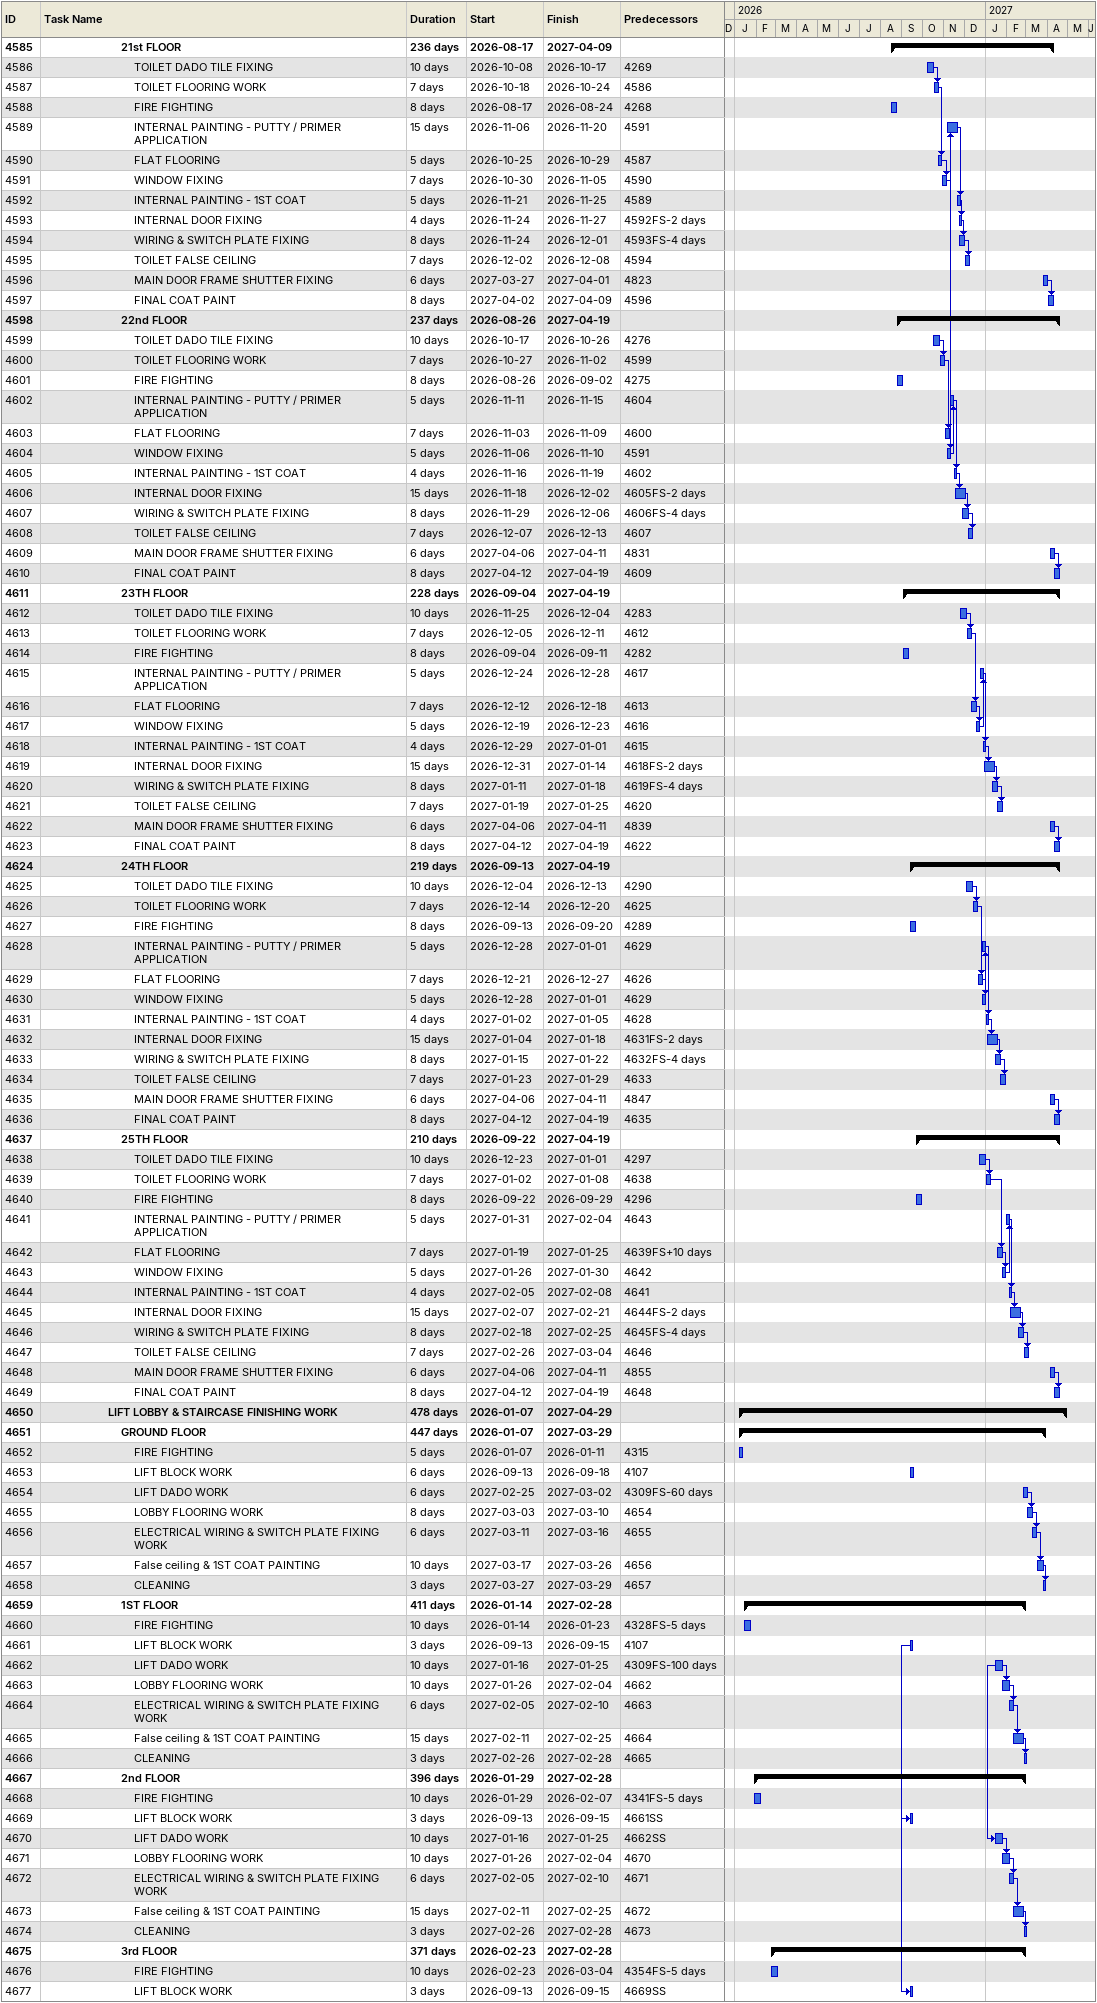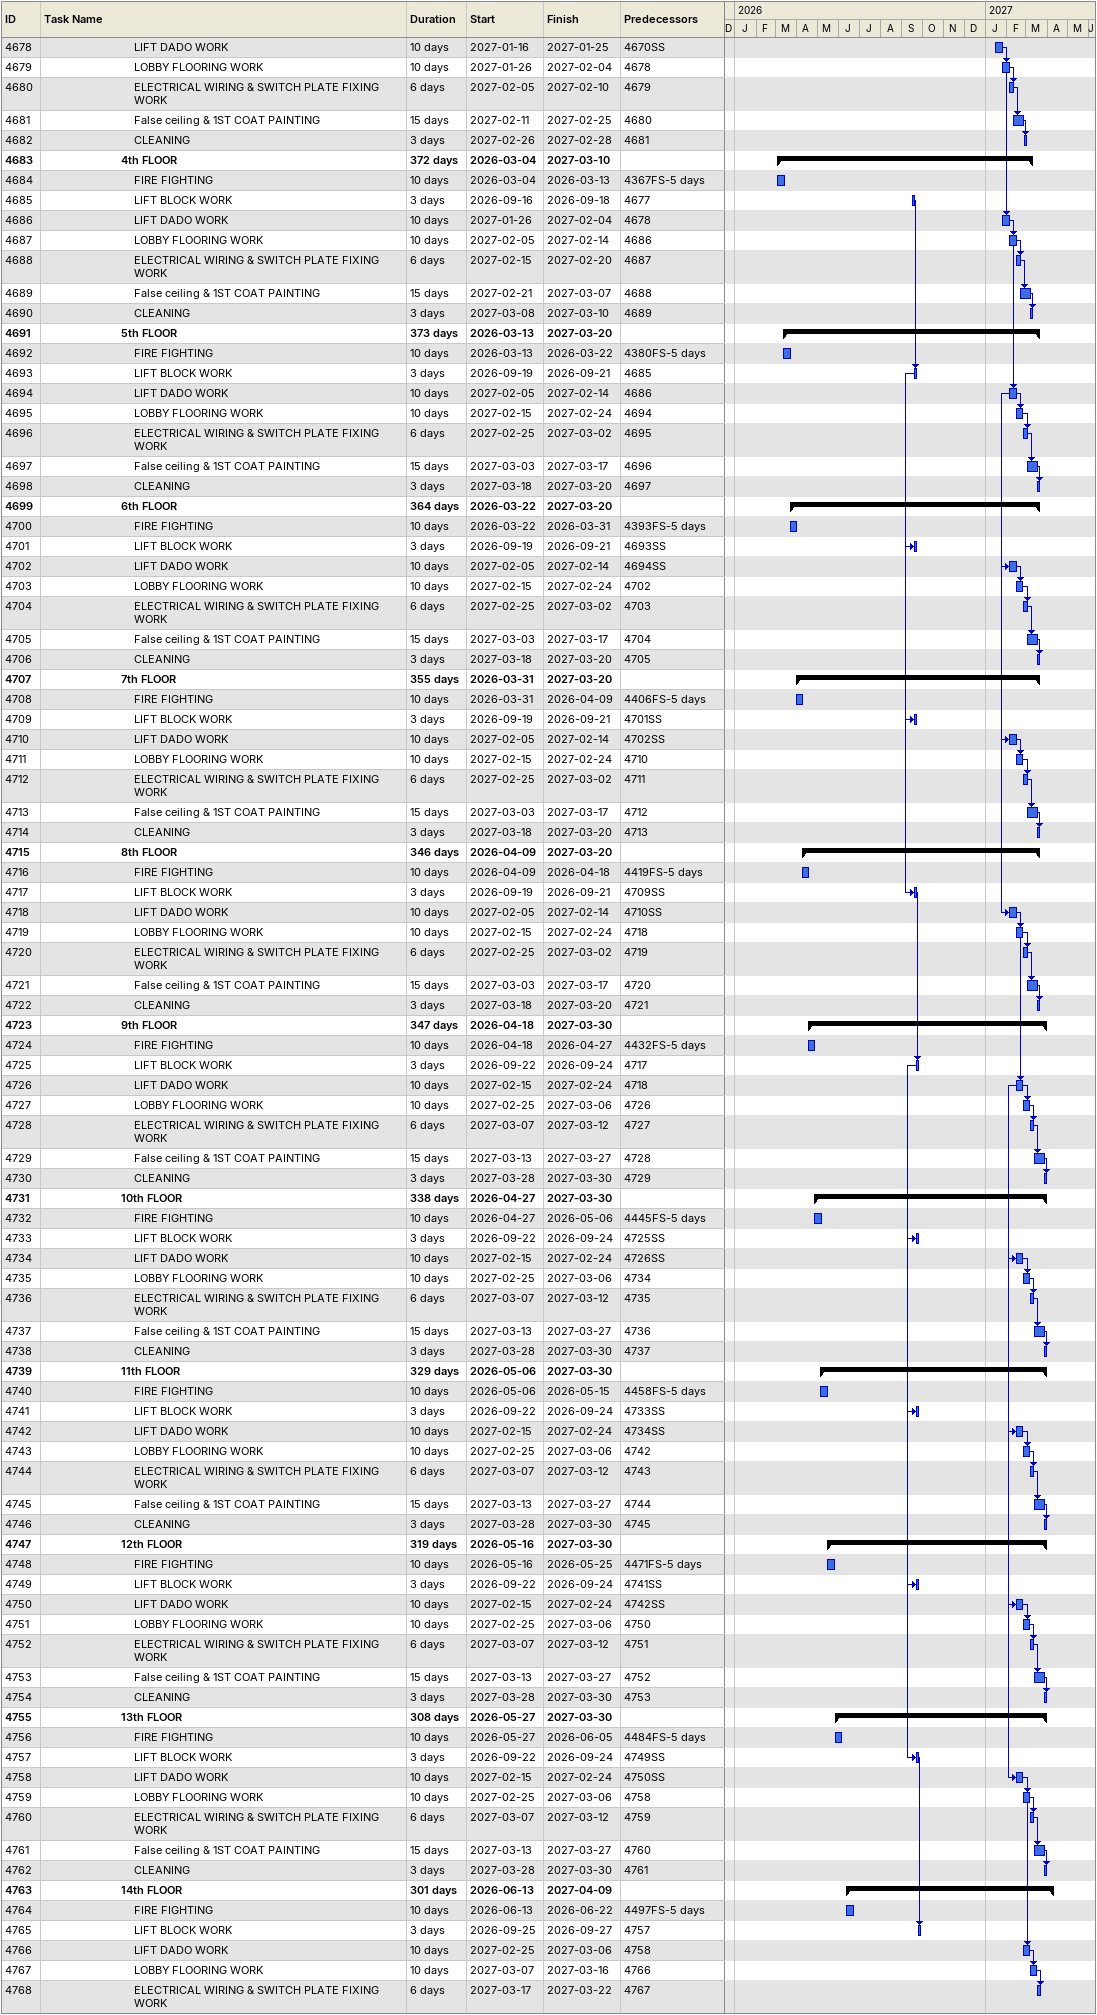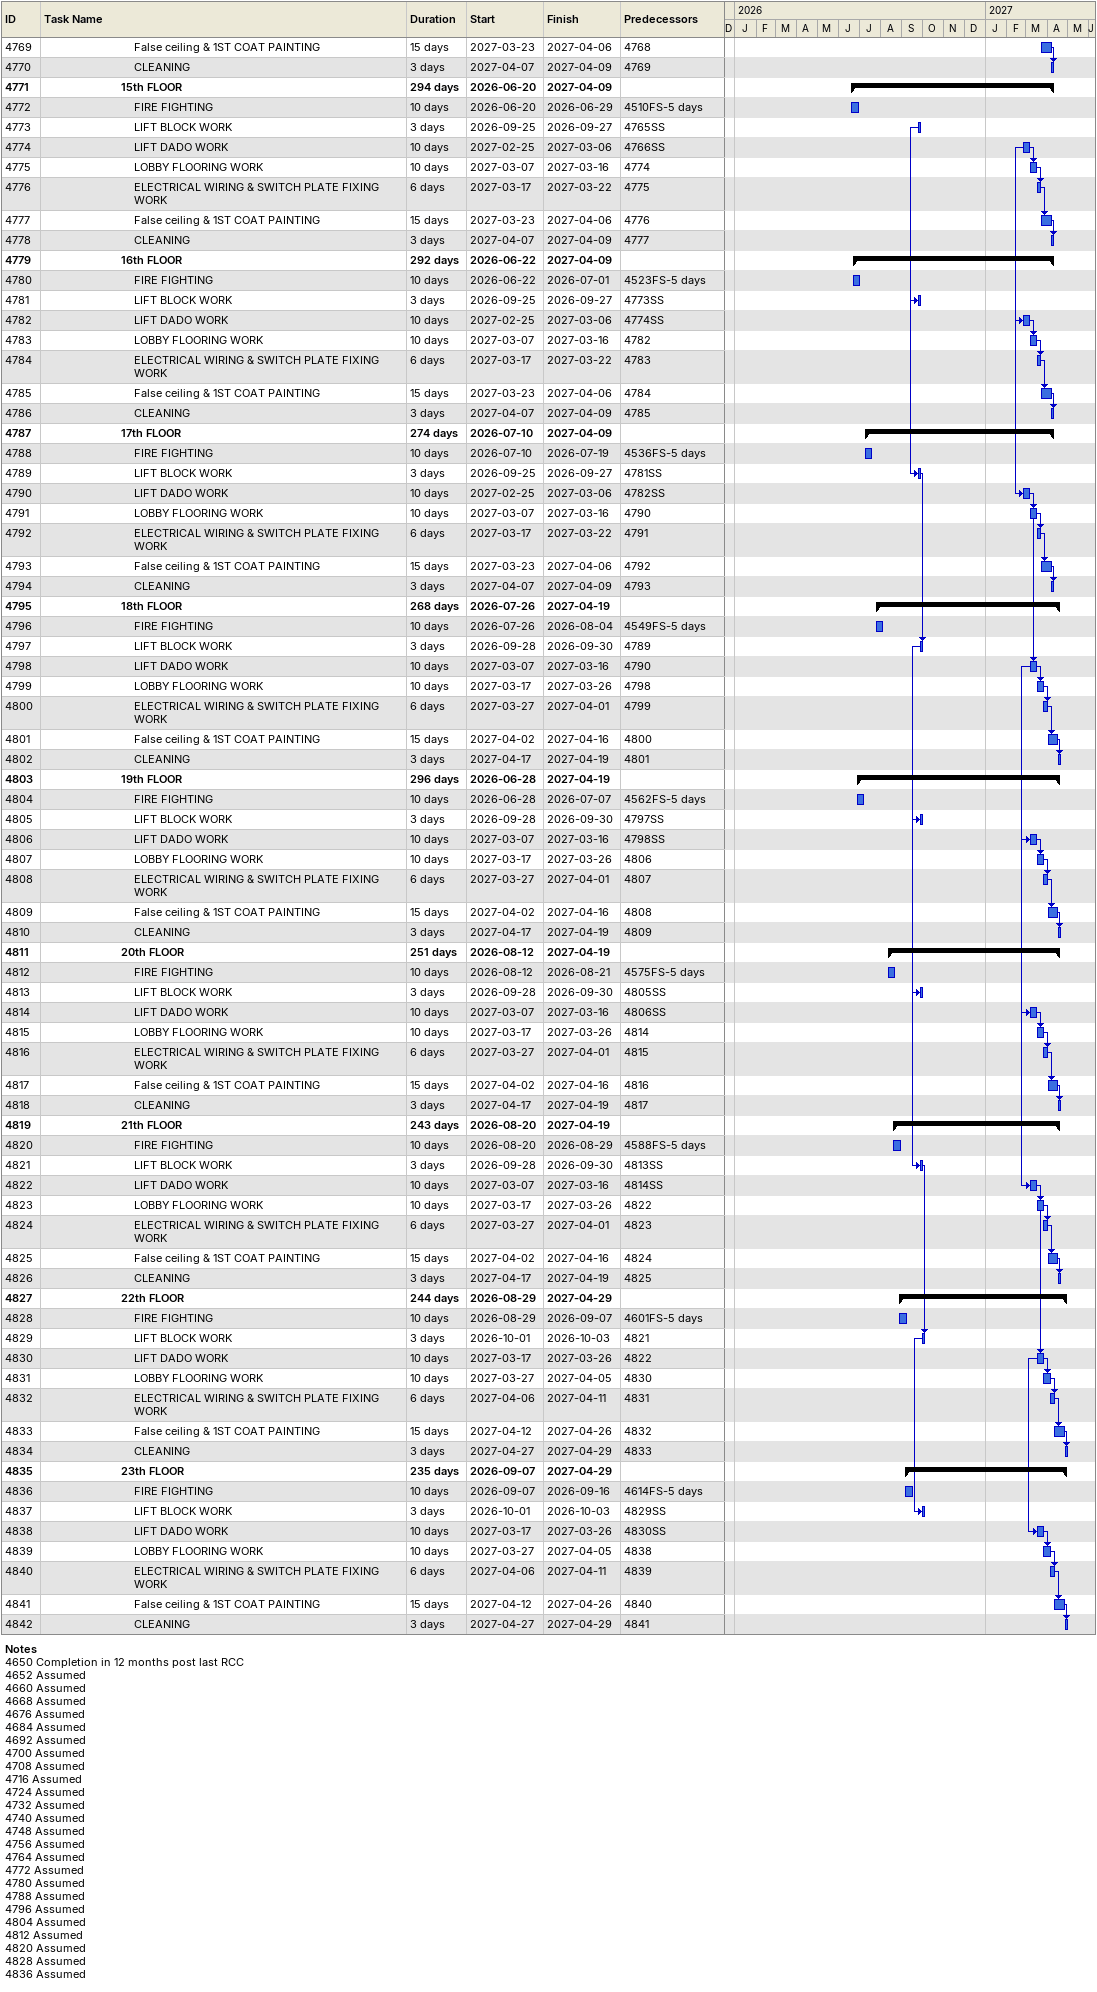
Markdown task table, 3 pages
| ID | Level | Task | Duration | Start | Finish | Predecessors |
|---|---|---|---|---|---|---|
| 4585 | 7 | **21st FLOOR** | 236d | 2026-08-17 | 2027-04-09 |  |
| 4586 | 8 | TOILET DADO TILE FIXING | 10d | 2026-10-08 | 2026-10-17 | 4269 |
| 4587 | 8 | TOILET FLOORING WORK | 7d | 2026-10-18 | 2026-10-24 | 4586 |
| 4588 | 8 | FIRE FIGHTING | 8d | 2026-08-17 | 2026-08-24 | 4268 |
| 4589 | 8 | INTERNAL PAINTING - PUTTY / PRIMER APPLICATION | 15d | 2026-11-06 | 2026-11-20 | 4591 |
| 4590 | 8 | FLAT FLOORING | 5d | 2026-10-25 | 2026-10-29 | 4587 |
| 4591 | 8 | WINDOW FIXING | 7d | 2026-10-30 | 2026-11-05 | 4590 |
| 4592 | 8 | INTERNAL PAINTING - 1ST COAT | 5d | 2026-11-21 | 2026-11-25 | 4589 |
| 4593 | 8 | INTERNAL DOOR FIXING | 4d | 2026-11-24 | 2026-11-27 | 4592FS-2d |
| 4594 | 8 | WIRING & SWITCH PLATE FIXING | 8d | 2026-11-24 | 2026-12-01 | 4593FS-4d |
| 4595 | 8 | TOILET FALSE CEILING | 7d | 2026-12-02 | 2026-12-08 | 4594 |
| 4596 | 8 | MAIN DOOR FRAME SHUTTER FIXING | 6d | 2027-03-27 | 2027-04-01 | 4823 |
| 4597 | 8 | FINAL COAT PAINT | 8d | 2027-04-02 | 2027-04-09 | 4596 |
| 4598 | 7 | **22nd FLOOR** | 237d | 2026-08-26 | 2027-04-19 |  |
| 4599 | 8 | TOILET DADO TILE FIXING | 10d | 2026-10-17 | 2026-10-26 | 4276 |
| 4600 | 8 | TOILET FLOORING WORK | 7d | 2026-10-27 | 2026-11-02 | 4599 |
| 4601 | 8 | FIRE FIGHTING | 8d | 2026-08-26 | 2026-09-02 | 4275 |
| 4602 | 8 | INTERNAL PAINTING - PUTTY / PRIMER APPLICATION | 5d | 2026-11-11 | 2026-11-15 | 4604 |
| 4603 | 8 | FLAT FLOORING | 7d | 2026-11-03 | 2026-11-09 | 4600 |
| 4604 | 8 | WINDOW FIXING | 5d | 2026-11-06 | 2026-11-10 | 4591 |
| 4605 | 8 | INTERNAL PAINTING - 1ST COAT | 4d | 2026-11-16 | 2026-11-19 | 4602 |
| 4606 | 8 | INTERNAL DOOR FIXING | 15d | 2026-11-18 | 2026-12-02 | 4605FS-2d |
| 4607 | 8 | WIRING & SWITCH PLATE FIXING | 8d | 2026-11-29 | 2026-12-06 | 4606FS-4d |
| 4608 | 8 | TOILET FALSE CEILING | 7d | 2026-12-07 | 2026-12-13 | 4607 |
| 4609 | 8 | MAIN DOOR FRAME SHUTTER FIXING | 6d | 2027-04-06 | 2027-04-11 | 4831 |
| 4610 | 8 | FINAL COAT PAINT | 8d | 2027-04-12 | 2027-04-19 | 4609 |
| 4611 | 7 | **23TH FLOOR** | 228d | 2026-09-04 | 2027-04-19 |  |
| 4612 | 8 | TOILET DADO TILE FIXING | 10d | 2026-11-25 | 2026-12-04 | 4283 |
| 4613 | 8 | TOILET FLOORING WORK | 7d | 2026-12-05 | 2026-12-11 | 4612 |
| 4614 | 8 | FIRE FIGHTING | 8d | 2026-09-04 | 2026-09-11 | 4282 |
| 4615 | 8 | INTERNAL PAINTING - PUTTY / PRIMER APPLICATION | 5d | 2026-12-24 | 2026-12-28 | 4617 |
| 4616 | 8 | FLAT FLOORING | 7d | 2026-12-12 | 2026-12-18 | 4613 |
| 4617 | 8 | WINDOW FIXING | 5d | 2026-12-19 | 2026-12-23 | 4616 |
| 4618 | 8 | INTERNAL PAINTING - 1ST COAT | 4d | 2026-12-29 | 2027-01-01 | 4615 |
| 4619 | 8 | INTERNAL DOOR FIXING | 15d | 2026-12-31 | 2027-01-14 | 4618FS-2d |
| 4620 | 8 | WIRING & SWITCH PLATE FIXING | 8d | 2027-01-11 | 2027-01-18 | 4619FS-4d |
| 4621 | 8 | TOILET FALSE CEILING | 7d | 2027-01-19 | 2027-01-25 | 4620 |
| 4622 | 8 | MAIN DOOR FRAME SHUTTER FIXING | 6d | 2027-04-06 | 2027-04-11 | 4839 |
| 4623 | 8 | FINAL COAT PAINT | 8d | 2027-04-12 | 2027-04-19 | 4622 |
| 4624 | 7 | **24TH FLOOR** | 219d | 2026-09-13 | 2027-04-19 |  |
| 4625 | 8 | TOILET DADO TILE FIXING | 10d | 2026-12-04 | 2026-12-13 | 4290 |
| 4626 | 8 | TOILET FLOORING WORK | 7d | 2026-12-14 | 2026-12-20 | 4625 |
| 4627 | 8 | FIRE FIGHTING | 8d | 2026-09-13 | 2026-09-20 | 4289 |
| 4628 | 8 | INTERNAL PAINTING - PUTTY / PRIMER APPLICATION | 5d | 2026-12-28 | 2027-01-01 | 4629 |
| 4629 | 8 | FLAT FLOORING | 7d | 2026-12-21 | 2026-12-27 | 4626 |
| 4630 | 8 | WINDOW FIXING | 5d | 2026-12-28 | 2027-01-01 | 4629 |
| 4631 | 8 | INTERNAL PAINTING - 1ST COAT | 4d | 2027-01-02 | 2027-01-05 | 4628 |
| 4632 | 8 | INTERNAL DOOR FIXING | 15d | 2027-01-04 | 2027-01-18 | 4631FS-2d |
| 4633 | 8 | WIRING & SWITCH PLATE FIXING | 8d | 2027-01-15 | 2027-01-22 | 4632FS-4d |
| 4634 | 8 | TOILET FALSE CEILING | 7d | 2027-01-23 | 2027-01-29 | 4633 |
| 4635 | 8 | MAIN DOOR FRAME SHUTTER FIXING | 6d | 2027-04-06 | 2027-04-11 | 4847 |
| 4636 | 8 | FINAL COAT PAINT | 8d | 2027-04-12 | 2027-04-19 | 4635 |
| 4637 | 7 | **25TH FLOOR** | 210d | 2026-09-22 | 2027-04-19 |  |
| 4638 | 8 | TOILET DADO TILE FIXING | 10d | 2026-12-23 | 2027-01-01 | 4297 |
| 4639 | 8 | TOILET FLOORING WORK | 7d | 2027-01-02 | 2027-01-08 | 4638 |
| 4640 | 8 | FIRE FIGHTING | 8d | 2026-09-22 | 2026-09-29 | 4296 |
| 4641 | 8 | INTERNAL PAINTING - PUTTY / PRIMER APPLICATION | 5d | 2027-01-31 | 2027-02-04 | 4643 |
| 4642 | 8 | FLAT FLOORING | 7d | 2027-01-19 | 2027-01-25 | 4639FS+10d |
| 4643 | 8 | WINDOW FIXING | 5d | 2027-01-26 | 2027-01-30 | 4642 |
| 4644 | 8 | INTERNAL PAINTING - 1ST COAT | 4d | 2027-02-05 | 2027-02-08 | 4641 |
| 4645 | 8 | INTERNAL DOOR FIXING | 15d | 2027-02-07 | 2027-02-21 | 4644FS-2d |
| 4646 | 8 | WIRING & SWITCH PLATE FIXING | 8d | 2027-02-18 | 2027-02-25 | 4645FS-4d |
| 4647 | 8 | TOILET FALSE CEILING | 7d | 2027-02-26 | 2027-03-04 | 4646 |
| 4648 | 8 | MAIN DOOR FRAME SHUTTER FIXING | 6d | 2027-04-06 | 2027-04-11 | 4855 |
| 4649 | 8 | FINAL COAT PAINT | 8d | 2027-04-12 | 2027-04-19 | 4648 |
| 4650 | 6 | **LIFT LOBBY & STAIRCASE FINISHING WORK** | 478d | 2026-01-07 | 2027-04-29 |  |
| 4651 | 7 | **GROUND FLOOR** | 447d | 2026-01-07 | 2027-03-29 |  |
| 4652 | 8 | FIRE FIGHTING | 5d | 2026-01-07 | 2026-01-11 | 4315 |
| 4653 | 8 | LIFT BLOCK WORK | 6d | 2026-09-13 | 2026-09-18 | 4107 |
| 4654 | 8 | LIFT DADO WORK | 6d | 2027-02-25 | 2027-03-02 | 4309FS-60d |
| 4655 | 8 | LOBBY FLOORING WORK | 8d | 2027-03-03 | 2027-03-10 | 4654 |
| 4656 | 8 | ELECTRICAL WIRING & SWITCH PLATE FIXING WORK | 6d | 2027-03-11 | 2027-03-16 | 4655 |
| 4657 | 8 | False ceiling & 1ST COAT PAINTING | 10d | 2027-03-17 | 2027-03-26 | 4656 |
| 4658 | 8 | CLEANING | 3d | 2027-03-27 | 2027-03-29 | 4657 |
| 4659 | 7 | **1ST FLOOR** | 411d | 2026-01-14 | 2027-02-28 |  |
| 4660 | 8 | FIRE FIGHTING | 10d | 2026-01-14 | 2026-01-23 | 4328FS-5d |
| 4661 | 8 | LIFT BLOCK WORK | 3d | 2026-09-13 | 2026-09-15 | 4107 |
| 4662 | 8 | LIFT DADO WORK | 10d | 2027-01-16 | 2027-01-25 | 4309FS-100d |
| 4663 | 8 | LOBBY FLOORING WORK | 10d | 2027-01-26 | 2027-02-04 | 4662 |
| 4664 | 8 | ELECTRICAL WIRING & SWITCH PLATE FIXING WORK | 6d | 2027-02-05 | 2027-02-10 | 4663 |
| 4665 | 8 | False ceiling & 1ST COAT PAINTING | 15d | 2027-02-11 | 2027-02-25 | 4664 |
| 4666 | 8 | CLEANING | 3d | 2027-02-26 | 2027-02-28 | 4665 |
| 4667 | 7 | **2nd FLOOR** | 396d | 2026-01-29 | 2027-02-28 |  |
| 4668 | 8 | FIRE FIGHTING | 10d | 2026-01-29 | 2026-02-07 | 4341FS-5d |
| 4669 | 8 | LIFT BLOCK WORK | 3d | 2026-09-13 | 2026-09-15 | 4661SS |
| 4670 | 8 | LIFT DADO WORK | 10d | 2027-01-16 | 2027-01-25 | 4662SS |
| 4671 | 8 | LOBBY FLOORING WORK | 10d | 2027-01-26 | 2027-02-04 | 4670 |
| 4672 | 8 | ELECTRICAL WIRING & SWITCH PLATE FIXING WORK | 6d | 2027-02-05 | 2027-02-10 | 4671 |
| 4673 | 8 | False ceiling & 1ST COAT PAINTING | 15d | 2027-02-11 | 2027-02-25 | 4672 |
| 4674 | 8 | CLEANING | 3d | 2027-02-26 | 2027-02-28 | 4673 |
| 4675 | 7 | **3rd FLOOR** | 371d | 2026-02-23 | 2027-02-28 |  |
| 4676 | 8 | FIRE FIGHTING | 10d | 2026-02-23 | 2026-03-04 | 4354FS-5d |
| 4677 | 8 | LIFT BLOCK WORK | 3d | 2026-09-13 | 2026-09-15 | 4669SS |
| 4678 | 8 | LIFT DADO WORK | 10d | 2027-01-16 | 2027-01-25 | 4670SS |
| 4679 | 8 | LOBBY FLOORING WORK | 10d | 2027-01-26 | 2027-02-04 | 4678 |
| 4680 | 8 | ELECTRICAL WIRING & SWITCH PLATE FIXING WORK | 6d | 2027-02-05 | 2027-02-10 | 4679 |
| 4681 | 8 | False ceiling & 1ST COAT PAINTING | 15d | 2027-02-11 | 2027-02-25 | 4680 |
| 4682 | 8 | CLEANING | 3d | 2027-02-26 | 2027-02-28 | 4681 |
| 4683 | 7 | **4th FLOOR** | 372d | 2026-03-04 | 2027-03-10 |  |
| 4684 | 8 | FIRE FIGHTING | 10d | 2026-03-04 | 2026-03-13 | 4367FS-5d |
| 4685 | 8 | LIFT BLOCK WORK | 3d | 2026-09-16 | 2026-09-18 | 4677 |
| 4686 | 8 | LIFT DADO WORK | 10d | 2027-01-26 | 2027-02-04 | 4678 |
| 4687 | 8 | LOBBY FLOORING WORK | 10d | 2027-02-05 | 2027-02-14 | 4686 |
| 4688 | 8 | ELECTRICAL WIRING & SWITCH PLATE FIXING WORK | 6d | 2027-02-15 | 2027-02-20 | 4687 |
| 4689 | 8 | False ceiling & 1ST COAT PAINTING | 15d | 2027-02-21 | 2027-03-07 | 4688 |
| 4690 | 8 | CLEANING | 3d | 2027-03-08 | 2027-03-10 | 4689 |
| 4691 | 7 | **5th FLOOR** | 373d | 2026-03-13 | 2027-03-20 |  |
| 4692 | 8 | FIRE FIGHTING | 10d | 2026-03-13 | 2026-03-22 | 4380FS-5d |
| 4693 | 8 | LIFT BLOCK WORK | 3d | 2026-09-19 | 2026-09-21 | 4685 |
| 4694 | 8 | LIFT DADO WORK | 10d | 2027-02-05 | 2027-02-14 | 4686 |
| 4695 | 8 | LOBBY FLOORING WORK | 10d | 2027-02-15 | 2027-02-24 | 4694 |
| 4696 | 8 | ELECTRICAL WIRING & SWITCH PLATE FIXING WORK | 6d | 2027-02-25 | 2027-03-02 | 4695 |
| 4697 | 8 | False ceiling & 1ST COAT PAINTING | 15d | 2027-03-03 | 2027-03-17 | 4696 |
| 4698 | 8 | CLEANING | 3d | 2027-03-18 | 2027-03-20 | 4697 |
| 4699 | 7 | **6th FLOOR** | 364d | 2026-03-22 | 2027-03-20 |  |
| 4700 | 8 | FIRE FIGHTING | 10d | 2026-03-22 | 2026-03-31 | 4393FS-5d |
| 4701 | 8 | LIFT BLOCK WORK | 3d | 2026-09-19 | 2026-09-21 | 4693SS |
| 4702 | 8 | LIFT DADO WORK | 10d | 2027-02-05 | 2027-02-14 | 4694SS |
| 4703 | 8 | LOBBY FLOORING WORK | 10d | 2027-02-15 | 2027-02-24 | 4702 |
| 4704 | 8 | ELECTRICAL WIRING & SWITCH PLATE FIXING WORK | 6d | 2027-02-25 | 2027-03-02 | 4703 |
| 4705 | 8 | False ceiling & 1ST COAT PAINTING | 15d | 2027-03-03 | 2027-03-17 | 4704 |
| 4706 | 8 | CLEANING | 3d | 2027-03-18 | 2027-03-20 | 4705 |
| 4707 | 7 | **7th FLOOR** | 355d | 2026-03-31 | 2027-03-20 |  |
| 4708 | 8 | FIRE FIGHTING | 10d | 2026-03-31 | 2026-04-09 | 4406FS-5d |
| 4709 | 8 | LIFT BLOCK WORK | 3d | 2026-09-19 | 2026-09-21 | 4701SS |
| 4710 | 8 | LIFT DADO WORK | 10d | 2027-02-05 | 2027-02-14 | 4702SS |
| 4711 | 8 | LOBBY FLOORING WORK | 10d | 2027-02-15 | 2027-02-24 | 4710 |
| 4712 | 8 | ELECTRICAL WIRING & SWITCH PLATE FIXING WORK | 6d | 2027-02-25 | 2027-03-02 | 4711 |
| 4713 | 8 | False ceiling & 1ST COAT PAINTING | 15d | 2027-03-03 | 2027-03-17 | 4712 |
| 4714 | 8 | CLEANING | 3d | 2027-03-18 | 2027-03-20 | 4713 |
| 4715 | 7 | **8th FLOOR** | 346d | 2026-04-09 | 2027-03-20 |  |
| 4716 | 8 | FIRE FIGHTING | 10d | 2026-04-09 | 2026-04-18 | 4419FS-5d |
| 4717 | 8 | LIFT BLOCK WORK | 3d | 2026-09-19 | 2026-09-21 | 4709SS |
| 4718 | 8 | LIFT DADO WORK | 10d | 2027-02-05 | 2027-02-14 | 4710SS |
| 4719 | 8 | LOBBY FLOORING WORK | 10d | 2027-02-15 | 2027-02-24 | 4718 |
| 4720 | 8 | ELECTRICAL WIRING & SWITCH PLATE FIXING WORK | 6d | 2027-02-25 | 2027-03-02 | 4719 |
| 4721 | 8 | False ceiling & 1ST COAT PAINTING | 15d | 2027-03-03 | 2027-03-17 | 4720 |
| 4722 | 8 | CLEANING | 3d | 2027-03-18 | 2027-03-20 | 4721 |
| 4723 | 7 | **9th FLOOR** | 347d | 2026-04-18 | 2027-03-30 |  |
| 4724 | 8 | FIRE FIGHTING | 10d | 2026-04-18 | 2026-04-27 | 4432FS-5d |
| 4725 | 8 | LIFT BLOCK WORK | 3d | 2026-09-22 | 2026-09-24 | 4717 |
| 4726 | 8 | LIFT DADO WORK | 10d | 2027-02-15 | 2027-02-24 | 4718 |
| 4727 | 8 | LOBBY FLOORING WORK | 10d | 2027-02-25 | 2027-03-06 | 4726 |
| 4728 | 8 | ELECTRICAL WIRING & SWITCH PLATE FIXING WORK | 6d | 2027-03-07 | 2027-03-12 | 4727 |
| 4729 | 8 | False ceiling & 1ST COAT PAINTING | 15d | 2027-03-13 | 2027-03-27 | 4728 |
| 4730 | 8 | CLEANING | 3d | 2027-03-28 | 2027-03-30 | 4729 |
| 4731 | 7 | **10th FLOOR** | 338d | 2026-04-27 | 2027-03-30 |  |
| 4732 | 8 | FIRE FIGHTING | 10d | 2026-04-27 | 2026-05-06 | 4445FS-5d |
| 4733 | 8 | LIFT BLOCK WORK | 3d | 2026-09-22 | 2026-09-24 | 4725SS |
| 4734 | 8 | LIFT DADO WORK | 10d | 2027-02-15 | 2027-02-24 | 4726SS |
| 4735 | 8 | LOBBY FLOORING WORK | 10d | 2027-02-25 | 2027-03-06 | 4734 |
| 4736 | 8 | ELECTRICAL WIRING & SWITCH PLATE FIXING WORK | 6d | 2027-03-07 | 2027-03-12 | 4735 |
| 4737 | 8 | False ceiling & 1ST COAT PAINTING | 15d | 2027-03-13 | 2027-03-27 | 4736 |
| 4738 | 8 | CLEANING | 3d | 2027-03-28 | 2027-03-30 | 4737 |
| 4739 | 7 | **11th FLOOR** | 329d | 2026-05-06 | 2027-03-30 |  |
| 4740 | 8 | FIRE FIGHTING | 10d | 2026-05-06 | 2026-05-15 | 4458FS-5d |
| 4741 | 8 | LIFT BLOCK WORK | 3d | 2026-09-22 | 2026-09-24 | 4733SS |
| 4742 | 8 | LIFT DADO WORK | 10d | 2027-02-15 | 2027-02-24 | 4734SS |
| 4743 | 8 | LOBBY FLOORING WORK | 10d | 2027-02-25 | 2027-03-06 | 4742 |
| 4744 | 8 | ELECTRICAL WIRING & SWITCH PLATE FIXING WORK | 6d | 2027-03-07 | 2027-03-12 | 4743 |
| 4745 | 8 | False ceiling & 1ST COAT PAINTING | 15d | 2027-03-13 | 2027-03-27 | 4744 |
| 4746 | 8 | CLEANING | 3d | 2027-03-28 | 2027-03-30 | 4745 |
| 4747 | 7 | **12th FLOOR** | 319d | 2026-05-16 | 2027-03-30 |  |
| 4748 | 8 | FIRE FIGHTING | 10d | 2026-05-16 | 2026-05-25 | 4471FS-5d |
| 4749 | 8 | LIFT BLOCK WORK | 3d | 2026-09-22 | 2026-09-24 | 4741SS |
| 4750 | 8 | LIFT DADO WORK | 10d | 2027-02-15 | 2027-02-24 | 4742SS |
| 4751 | 8 | LOBBY FLOORING WORK | 10d | 2027-02-25 | 2027-03-06 | 4750 |
| 4752 | 8 | ELECTRICAL WIRING & SWITCH PLATE FIXING WORK | 6d | 2027-03-07 | 2027-03-12 | 4751 |
| 4753 | 8 | False ceiling & 1ST COAT PAINTING | 15d | 2027-03-13 | 2027-03-27 | 4752 |
| 4754 | 8 | CLEANING | 3d | 2027-03-28 | 2027-03-30 | 4753 |
| 4755 | 7 | **13th FLOOR** | 308d | 2026-05-27 | 2027-03-30 |  |
| 4756 | 8 | FIRE FIGHTING | 10d | 2026-05-27 | 2026-06-05 | 4484FS-5d |
| 4757 | 8 | LIFT BLOCK WORK | 3d | 2026-09-22 | 2026-09-24 | 4749SS |
| 4758 | 8 | LIFT DADO WORK | 10d | 2027-02-15 | 2027-02-24 | 4750SS |
| 4759 | 8 | LOBBY FLOORING WORK | 10d | 2027-02-25 | 2027-03-06 | 4758 |
| 4760 | 8 | ELECTRICAL WIRING & SWITCH PLATE FIXING WORK | 6d | 2027-03-07 | 2027-03-12 | 4759 |
| 4761 | 8 | False ceiling & 1ST COAT PAINTING | 15d | 2027-03-13 | 2027-03-27 | 4760 |
| 4762 | 8 | CLEANING | 3d | 2027-03-28 | 2027-03-30 | 4761 |
| 4763 | 7 | **14th FLOOR** | 301d | 2026-06-13 | 2027-04-09 |  |
| 4764 | 8 | FIRE FIGHTING | 10d | 2026-06-13 | 2026-06-22 | 4497FS-5d |
| 4765 | 8 | LIFT BLOCK WORK | 3d | 2026-09-25 | 2026-09-27 | 4757 |
| 4766 | 8 | LIFT DADO WORK | 10d | 2027-02-25 | 2027-03-06 | 4758 |
| 4767 | 8 | LOBBY FLOORING WORK | 10d | 2027-03-07 | 2027-03-16 | 4766 |
| 4768 | 8 | ELECTRICAL WIRING & SWITCH PLATE FIXING WORK | 6d | 2027-03-17 | 2027-03-22 | 4767 |
| 4769 | 8 | False ceiling & 1ST COAT PAINTING | 15d | 2027-03-23 | 2027-04-06 | 4768 |
| 4770 | 8 | CLEANING | 3d | 2027-04-07 | 2027-04-09 | 4769 |
| 4771 | 7 | **15th FLOOR** | 294d | 2026-06-20 | 2027-04-09 |  |
| 4772 | 8 | FIRE FIGHTING | 10d | 2026-06-20 | 2026-06-29 | 4510FS-5d |
| 4773 | 8 | LIFT BLOCK WORK | 3d | 2026-09-25 | 2026-09-27 | 4765SS |
| 4774 | 8 | LIFT DADO WORK | 10d | 2027-02-25 | 2027-03-06 | 4766SS |
| 4775 | 8 | LOBBY FLOORING WORK | 10d | 2027-03-07 | 2027-03-16 | 4774 |
| 4776 | 8 | ELECTRICAL WIRING & SWITCH PLATE FIXING WORK | 6d | 2027-03-17 | 2027-03-22 | 4775 |
| 4777 | 8 | False ceiling & 1ST COAT PAINTING | 15d | 2027-03-23 | 2027-04-06 | 4776 |
| 4778 | 8 | CLEANING | 3d | 2027-04-07 | 2027-04-09 | 4777 |
| 4779 | 7 | **16th FLOOR** | 292d | 2026-06-22 | 2027-04-09 |  |
| 4780 | 8 | FIRE FIGHTING | 10d | 2026-06-22 | 2026-07-01 | 4523FS-5d |
| 4781 | 8 | LIFT BLOCK WORK | 3d | 2026-09-25 | 2026-09-27 | 4773SS |
| 4782 | 8 | LIFT DADO WORK | 10d | 2027-02-25 | 2027-03-06 | 4774SS |
| 4783 | 8 | LOBBY FLOORING WORK | 10d | 2027-03-07 | 2027-03-16 | 4782 |
| 4784 | 8 | ELECTRICAL WIRING & SWITCH PLATE FIXING WORK | 6d | 2027-03-17 | 2027-03-22 | 4783 |
| 4785 | 8 | False ceiling & 1ST COAT PAINTING | 15d | 2027-03-23 | 2027-04-06 | 4784 |
| 4786 | 8 | CLEANING | 3d | 2027-04-07 | 2027-04-09 | 4785 |
| 4787 | 7 | **17th FLOOR** | 274d | 2026-07-10 | 2027-04-09 |  |
| 4788 | 8 | FIRE FIGHTING | 10d | 2026-07-10 | 2026-07-19 | 4536FS-5d |
| 4789 | 8 | LIFT BLOCK WORK | 3d | 2026-09-25 | 2026-09-27 | 4781SS |
| 4790 | 8 | LIFT DADO WORK | 10d | 2027-02-25 | 2027-03-06 | 4782SS |
| 4791 | 8 | LOBBY FLOORING WORK | 10d | 2027-03-07 | 2027-03-16 | 4790 |
| 4792 | 8 | ELECTRICAL WIRING & SWITCH PLATE FIXING WORK | 6d | 2027-03-17 | 2027-03-22 | 4791 |
| 4793 | 8 | False ceiling & 1ST COAT PAINTING | 15d | 2027-03-23 | 2027-04-06 | 4792 |
| 4794 | 8 | CLEANING | 3d | 2027-04-07 | 2027-04-09 | 4793 |
| 4795 | 7 | **18th FLOOR** | 268d | 2026-07-26 | 2027-04-19 |  |
| 4796 | 8 | FIRE FIGHTING | 10d | 2026-07-26 | 2026-08-04 | 4549FS-5d |
| 4797 | 8 | LIFT BLOCK WORK | 3d | 2026-09-28 | 2026-09-30 | 4789 |
| 4798 | 8 | LIFT DADO WORK | 10d | 2027-03-07 | 2027-03-16 | 4790 |
| 4799 | 8 | LOBBY FLOORING WORK | 10d | 2027-03-17 | 2027-03-26 | 4798 |
| 4800 | 8 | ELECTRICAL WIRING & SWITCH PLATE FIXING WORK | 6d | 2027-03-27 | 2027-04-01 | 4799 |
| 4801 | 8 | False ceiling & 1ST COAT PAINTING | 15d | 2027-04-02 | 2027-04-16 | 4800 |
| 4802 | 8 | CLEANING | 3d | 2027-04-17 | 2027-04-19 | 4801 |
| 4803 | 7 | **19th FLOOR** | 296d | 2026-06-28 | 2027-04-19 |  |
| 4804 | 8 | FIRE FIGHTING | 10d | 2026-06-28 | 2026-07-07 | 4562FS-5d |
| 4805 | 8 | LIFT BLOCK WORK | 3d | 2026-09-28 | 2026-09-30 | 4797SS |
| 4806 | 8 | LIFT DADO WORK | 10d | 2027-03-07 | 2027-03-16 | 4798SS |
| 4807 | 8 | LOBBY FLOORING WORK | 10d | 2027-03-17 | 2027-03-26 | 4806 |
| 4808 | 8 | ELECTRICAL WIRING & SWITCH PLATE FIXING WORK | 6d | 2027-03-27 | 2027-04-01 | 4807 |
| 4809 | 8 | False ceiling & 1ST COAT PAINTING | 15d | 2027-04-02 | 2027-04-16 | 4808 |
| 4810 | 8 | CLEANING | 3d | 2027-04-17 | 2027-04-19 | 4809 |
| 4811 | 7 | **20th FLOOR** | 251d | 2026-08-12 | 2027-04-19 |  |
| 4812 | 8 | FIRE FIGHTING | 10d | 2026-08-12 | 2026-08-21 | 4575FS-5d |
| 4813 | 8 | LIFT BLOCK WORK | 3d | 2026-09-28 | 2026-09-30 | 4805SS |
| 4814 | 8 | LIFT DADO WORK | 10d | 2027-03-07 | 2027-03-16 | 4806SS |
| 4815 | 8 | LOBBY FLOORING WORK | 10d | 2027-03-17 | 2027-03-26 | 4814 |
| 4816 | 8 | ELECTRICAL WIRING & SWITCH PLATE FIXING WORK | 6d | 2027-03-27 | 2027-04-01 | 4815 |
| 4817 | 8 | False ceiling & 1ST COAT PAINTING | 15d | 2027-04-02 | 2027-04-16 | 4816 |
| 4818 | 8 | CLEANING | 3d | 2027-04-17 | 2027-04-19 | 4817 |
| 4819 | 7 | **21th FLOOR** | 243d | 2026-08-20 | 2027-04-19 |  |
| 4820 | 8 | FIRE FIGHTING | 10d | 2026-08-20 | 2026-08-29 | 4588FS-5d |
| 4821 | 8 | LIFT BLOCK WORK | 3d | 2026-09-28 | 2026-09-30 | 4813SS |
| 4822 | 8 | LIFT DADO WORK | 10d | 2027-03-07 | 2027-03-16 | 4814SS |
| 4823 | 8 | LOBBY FLOORING WORK | 10d | 2027-03-17 | 2027-03-26 | 4822 |
| 4824 | 8 | ELECTRICAL WIRING & SWITCH PLATE FIXING WORK | 6d | 2027-03-27 | 2027-04-01 | 4823 |
| 4825 | 8 | False ceiling & 1ST COAT PAINTING | 15d | 2027-04-02 | 2027-04-16 | 4824 |
| 4826 | 8 | CLEANING | 3d | 2027-04-17 | 2027-04-19 | 4825 |
| 4827 | 7 | **22th FLOOR** | 244d | 2026-08-29 | 2027-04-29 |  |
| 4828 | 8 | FIRE FIGHTING | 10d | 2026-08-29 | 2026-09-07 | 4601FS-5d |
| 4829 | 8 | LIFT BLOCK WORK | 3d | 2026-10-01 | 2026-10-03 | 4821 |
| 4830 | 8 | LIFT DADO WORK | 10d | 2027-03-17 | 2027-03-26 | 4822 |
| 4831 | 8 | LOBBY FLOORING WORK | 10d | 2027-03-27 | 2027-04-05 | 4830 |
| 4832 | 8 | ELECTRICAL WIRING & SWITCH PLATE FIXING WORK | 6d | 2027-04-06 | 2027-04-11 | 4831 |
| 4833 | 8 | False ceiling & 1ST COAT PAINTING | 15d | 2027-04-12 | 2027-04-26 | 4832 |
| 4834 | 8 | CLEANING | 3d | 2027-04-27 | 2027-04-29 | 4833 |
| 4835 | 7 | **23th FLOOR** | 235d | 2026-09-07 | 2027-04-29 |  |
| 4836 | 8 | FIRE FIGHTING | 10d | 2026-09-07 | 2026-09-16 | 4614FS-5d |
| 4837 | 8 | LIFT BLOCK WORK | 3d | 2026-10-01 | 2026-10-03 | 4829SS |
| 4838 | 8 | LIFT DADO WORK | 10d | 2027-03-17 | 2027-03-26 | 4830SS |
| 4839 | 8 | LOBBY FLOORING WORK | 10d | 2027-03-27 | 2027-04-05 | 4838 |
| 4840 | 8 | ELECTRICAL WIRING & SWITCH PLATE FIXING WORK | 6d | 2027-04-06 | 2027-04-11 | 4839 |
| 4841 | 8 | False ceiling & 1ST COAT PAINTING | 15d | 2027-04-12 | 2027-04-26 | 4840 |
| 4842 | 8 | CLEANING | 3d | 2027-04-27 | 2027-04-29 | 4841 |

Notes
- 4650: Completion in 12 months post last RCC
- 4652: Assumed
- 4660: Assumed
- 4668: Assumed
- 4676: Assumed
- 4684: Assumed
- 4692: Assumed
- 4700: Assumed
- 4708: Assumed
- 4716: Assumed
- 4724: Assumed
- 4732: Assumed
- 4740: Assumed
- 4748: Assumed
- 4756: Assumed
- 4764: Assumed
- 4772: Assumed
- 4780: Assumed
- 4788: Assumed
- 4796: Assumed
- 4804: Assumed
- 4812: Assumed
- 4820: Assumed
- 4828: Assumed
- 4836: Assumed
